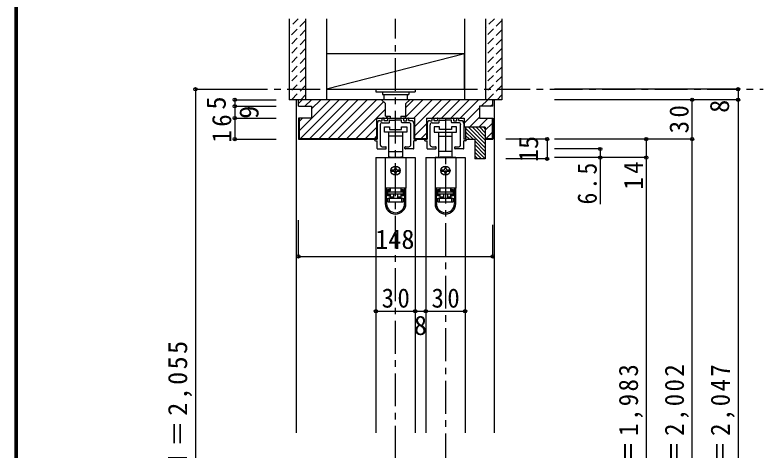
# Model space of a CAD drawing. Units: millimetres at full size, sheet at 1:5; some dimension numbers follow another scale. Extents: x -973 to 977, y -718 to 696.
# Drawn here: x -973 to -403, y -331 to 0 of the extents above; entities that cross this region are included whole.
import ezdxf
from ezdxf.enums import TextEntityAlignment as Align

# ---------------------------------------------------------------- set-up
doc = ezdxf.new("R2010")
doc.units = ezdxf.units.MM
doc.header["$LTSCALE"] = 5
doc.header["$PDMODE"] = 32
doc.header["$PDSIZE"] = 2.5
doc.linetypes.add('CHAIN1', pattern=[8, 5, -1, 1, -1])
doc.linetypes.add('DASHED1', pattern=[1.8, 1.2, -0.6])
for name, color, linetype in [('0-1_通り芯', 4, 'CHAIN1'), ('0-2_柱', 7, 'Continuous'), ('0-3_仕上げ', 2, 'Continuous'), ('0-4_枠', 3, 'Continuous'), ('0-6_扉', 6, 'Continuous'), ('0-7_金物', 7, 'Continuous'), ('0-B_寸法', 7, 'Continuous'), ('0-C_ハッチ', 4, 'DASHED1'), ('F-1_枠', 6, 'Continuous')]:
    doc.layers.add(name, color=color, linetype=linetype)
doc.styles.add('ＭＳ ゴシック', font='')
doc.styles.get('ＭＳ ゴシック').set_extended_font_data('MS Gothic')

# ---------------------------------------------------------------- blocks, each defined once
blk = doc.blocks.new('02')
at = {"layer": '0-B_寸法'}
for p, q in [((-12, 6.623), (-10.45, 6.623)), ((-10.15, 6.923), (-10.15, 8.323)), ((-8.95, 8.623), (-9.85, 8.623)), ((-8.65, 6.923), (-8.65, 8.323)), ((-6.45, 6.623), (-8.35, 6.623)), ((-6.15, 8.323), (-6.15, 6.923)), ((-5.85, 8.623), (5.85, 8.623)), ((-4.65, 5.423), (-4.65, 6.823)), ((-4.35, 7.123), (-0.3, 7.123)), ((0, 7.423), (-0.3, 7.123)), ((0, 7.423), (0.3, 7.123)), ((4.35, 7.123), (0.3, 7.123)), ((4.65, 5.423), (4.65, 6.823)), ((6.15, 8.323), (6.15, 6.923)), ((6.45, 6.623), (8.35, 6.623)), ((8.65, 6.923), (8.65, 8.323)), ((8.95, 8.623), (9.85, 8.623)), ((10.15, 6.923), (10.15, 8.323)), ((12, 6.623), (10.45, 6.623)), ((-14, 4.623), (-14, -7.377)), ((-11.6, -11.949), (-11.6, 3.623)), ((-10.15, 5.123), (-4.95, 5.123)), ((10.15, 5.123), (4.95, 5.123)), ((11.6, -11.949), (11.6, 3.623)), ((14, 4.623), (14, -7.377)), ((-15.4, -7.377), (-14, -7.377)), ((-15.4, -8.577), (-14, -8.577)), ((-14, -14.577), (-14, -8.577)), ((15.4, -7.377), (14, -7.377)), ((15.4, -8.577), (14, -8.577)), ((14, -14.577), (14, -8.577)), ((-13.7, -14.877), (-7.45, -14.877)), ((-7.15, -14.577), (-7.15, -13.502)), ((7.15, -14.577), (7.15, -13.502)), ((13.7, -14.877), (7.45, -14.877))]:
    blk.add_line(p, q, dxfattribs=at)
for centre, radius, start, end in [((-12, 4.623), 2, 90, 180), ((-10.45, 6.923), 0.3, 270, 0), ((-9.85, 8.323), 0.3, 90, 180), ((-8.95, 8.323), 0.3, 0, 90), ((-8.35, 6.923), 0.3, 180, 270), ((-6.45, 6.923), 0.3, 270, 0), ((-5.85, 8.323), 0.3, 90, 180), ((-4.35, 6.823), 0.3, 90, 180), ((4.35, 6.823), 0.3, 0, 90), ((5.85, 8.323), 0.3, 0, 90), ((6.45, 6.923), 0.3, 180, 270), ((8.35, 6.923), 0.3, 270, 0), ((8.95, 8.323), 0.3, 90, 180), ((9.85, 8.323), 0.3, 0, 90), ((10.45, 6.923), 0.3, 180, 270), ((12, 4.623), 2, 0, 90), ((-10.15, 3.623), 1.5, 90, 180), ((-4.95, 5.423), 0.3, 270, 0), ((4.95, 5.423), 0.3, 180, 270), ((10.15, 3.623), 1.5, 0, 90), ((-15.4, -7.977), 0.6, 90, 180), ((-15.4, -7.977), 0.6, 180, 270), ((15.4, -7.977), 0.6, 0, 90), ((15.4, -7.977), 0.6, 270, 0), ((-13.7, -14.577), 0.3, 180, 270), ((-10.6, -11.949), 1, 180, 243.25632), ((-8.8, -8.377), 5, 243.25632, 284.75682), ((-7.45, -13.502), 0.3, 0, 104.75682), ((-7.45, -14.577), 0.3, 270, 0), ((7.45, -13.502), 0.3, 75.24318, 180), ((7.45, -14.577), 0.3, 180, 270), ((8.8, -8.377), 5, 255.24318, 296.74368), ((10.6, -11.949), 1, 296.74368, 0), ((13.7, -14.577), 0.3, 270, 0)]:
    blk.add_arc(centre, radius, start, end, dxfattribs=at)

msp = doc.modelspace()

# ---------------------------------------------------------------- linework, layer by layer
at = {"layer": '0-1_通り芯'}
for p, q in [((-683.347, -577.5), (-683.347, -2.5)), ((-805.847, -56.151), (-403.347, -56.151)), ((-645.347, -78.151), (-645.347, -567.5))]:
    msp.add_line(p, q, dxfattribs=at)
at = {"layer": '0-2_柱'}
for p, q in [((-630.847, -29.151), (-735.847, -56.151)), ((-735.847, -29.151), (-735.847, -56.151)), ((-630.847, -29.151), (-735.847, -29.151))]:
    msp.add_line(p, q, dxfattribs=at)
msp.add_lwpolyline([(-735.847, -56.151), (-630.847, -56.151), (-630.847, -29.151)], dxfattribs=at)
at = {"layer": '0-3_仕上げ'}
for p, q in [((-764.347, -2.5), (-764.347, -64.151)), ((-751.847, -2.5), (-751.847, -64.151)), ((-735.847, -2.5), (-735.847, -64.151)), ((-630.847, -2.5), (-630.847, -64.151)), ((-614.847, -2.5), (-614.847, -64.151)), ((-602.347, -2.5), (-602.347, -64.151)), ((-751.847, -64.151), (-764.347, -64.151)), ((-735.847, -64.151), (-751.847, -64.151)), ((-614.847, -64.151), (-630.847, -64.151)), ((-602.347, -64.151), (-614.847, -64.151))]:
    msp.add_line(p, q, dxfattribs=at)
at = {"layer": '0-4_枠', "color": 4}
for p, q in [((-757.347, -64.151), (-758.847, -64.151)), ((-758.847, -317.826), (-758.847, -64.151)), ((-609.347, -64.151), (-607.847, -64.151)), ((-607.847, -317.826), (-607.847, -64.151))]:
    msp.add_line(p, q, dxfattribs=at)
at = {"layer": '0-4_枠'}
for p, q in [((-609.347, -64.151), (-757.347, -64.151)), ((-757.347, -69.151), (-757.347, -64.151)), ((-675.597, -67.151), (-672.597, -64.151)), ((-675.597, -76.651), (-675.597, -67.151)), ((-609.347, -69.151), (-609.347, -64.151)), ((-757.347, -69.151), (-747.347, -69.151)), ((-747.347, -69.151), (-747.347, -78.151)), ((-609.347, -69.151), (-619.347, -69.151)), ((-619.347, -69.151), (-619.347, -78.151)), ((-756.847, -78.151), (-756.847, -93.651)), ((-697.747, -78.151), (-697.747, -94.151)), ((-697.747, -78.151), (-668.947, -78.151)), ((-691.097, -76.651), (-687.347, -76.651)), ((-687.347, -76.651), (-687.347, -78.151)), ((-679.347, -76.651), (-675.597, -76.651)), ((-679.347, -76.651), (-679.347, -78.151)), ((-659.747, -78.151), (-659.747, -94.151)), ((-659.747, -78.151), (-630.947, -78.151)), ((-630.947, -78.151), (-630.947, -85.151)), ((-609.847, -78.151), (-609.847, -93.651)), ((-614.947, -85.151), (-630.947, -85.151)), ((-629.947, -85.151), (-629.947, -90.401)), ((-614.947, -85.151), (-614.947, -109.151)), ((-629.947, -90.401), (-629.947, -94.151)), ((-757.347, -94.151), (-697.747, -94.151)), ((-756.847, -93.651), (-697.747, -93.651)), ((-668.947, -93.651), (-659.747, -93.651)), ((-629.947, -94.151), (-622.947, -94.151)), ((-622.947, -94.151), (-622.947, -109.151)), ((-614.947, -93.651), (-609.847, -93.651)), ((-614.947, -94.151), (-609.347, -94.151)), ((-614.947, -109.151), (-622.947, -109.151))]:
    msp.add_line(p, q, dxfattribs=at)
for points in [[(-691.097, -76.651), (-691.097, -67.151), (-694.097, -64.151)], [(-747.347, -78.151), (-757.347, -78.151), (-757.347, -94.151)], [(-668.947, -78.151), (-668.947, -94.151), (-659.747, -94.151)], [(-619.347, -78.151), (-609.347, -78.151), (-609.347, -94.151)]]:
    msp.add_lwpolyline(points, dxfattribs=at)
at = {"layer": '0-6_扉'}
for p, q in [((-698.347, -108.151), (-668.347, -108.151)), ((-698.347, -108.151), (-698.347, -317.826)), ((-668.347, -108.151), (-668.347, -317.826)), ((-660.347, -108.151), (-630.347, -108.151)), ((-660.347, -108.151), (-660.347, -317.826)), ((-630.347, -108.151), (-630.347, -317.826))]:
    msp.add_line(p, q, dxfattribs=at)
at = {"layer": '0-7_金物'}
for p, q in [((-668.347, -56.151), (-668.347, -58.151)), ((-693.347, -58.151), (-693.347, -60.151)), ((-693.347, -60.151), (-673.347, -60.151)), ((-692.347, -60.151), (-692.347, -64.151)), ((-674.347, -64.151), (-674.347, -60.151)), ((-673.347, -58.151), (-673.347, -60.151)), ((-691.847, -84.851), (-687.847, -84.851)), ((-636.847, -84.851), (-640.847, -84.851)), ((-688.597, -103.451), (-688.597, -88.851)), ((-678.097, -88.851), (-678.097, -103.451)), ((-650.597, -88.851), (-650.597, -103.451)), ((-640.097, -103.451), (-640.097, -88.851)), ((-683.347, -91.851), (-688.597, -91.851)), ((-678.097, -91.851), (-683.347, -91.851)), ((-650.597, -91.851), (-645.347, -91.851)), ((-645.347, -91.851), (-640.097, -91.851)), ((-691.247, -108.151), (-691.247, -131.451)), ((-691.247, -108.151), (-675.447, -108.151)), ((-688.597, -103.451), (-683.347, -103.451)), ((-688.597, -107.851), (-688.597, -103.451)), ((-687.347, -107.851), (-688.597, -107.851)), ((-687.347, -108.151), (-687.347, -107.851)), ((-687.347, -107.851), (-679.347, -107.851)), ((-683.347, -103.451), (-678.097, -103.451)), ((-678.097, -107.851), (-679.347, -107.851)), ((-679.347, -107.851), (-679.347, -108.151)), ((-678.097, -103.451), (-678.097, -107.851)), ((-675.447, -108.151), (-675.447, -131.451)), ((-637.447, -108.151), (-653.247, -108.151)), ((-653.247, -108.151), (-653.247, -131.451)), ((-645.347, -103.451), (-650.597, -103.451)), ((-650.597, -103.451), (-650.597, -107.851)), ((-650.597, -107.851), (-649.347, -107.851)), ((-649.347, -107.851), (-649.347, -108.151)), ((-641.347, -107.851), (-649.347, -107.851)), ((-640.097, -103.451), (-645.347, -103.451)), ((-641.347, -107.851), (-640.097, -107.851)), ((-641.347, -108.151), (-641.347, -107.851)), ((-640.097, -107.851), (-640.097, -103.451)), ((-637.447, -108.151), (-637.447, -131.451)), ((-684.847, -117.651), (-685.847, -117.651)), ((-685.847, -118.651), (-684.847, -118.651)), ((-683.847, -115.651), (-683.847, -116.651)), ((-683.847, -119.651), (-683.847, -120.651)), ((-682.847, -116.651), (-682.847, -115.651)), ((-682.847, -120.651), (-682.847, -119.651)), ((-680.847, -117.651), (-681.847, -117.651)), ((-681.847, -118.651), (-680.847, -118.651)), ((-646.847, -117.651), (-647.847, -117.651)), ((-647.847, -118.651), (-646.847, -118.651)), ((-645.847, -115.651), (-645.847, -116.651)), ((-645.847, -119.651), (-645.847, -120.651)), ((-644.847, -116.651), (-644.847, -115.651)), ((-644.847, -120.651), (-644.847, -119.651)), ((-642.847, -117.651), (-643.847, -117.651)), ((-643.847, -118.651), (-642.847, -118.651)), ((-675.447, -131.451), (-691.247, -131.451)), ((-691.247, -131.451), (-691.247, -131.551)), ((-690.247, -131.551), (-691.247, -131.551)), ((-691.247, -131.551), (-691.247, -143.251)), ((-687.547, -131.551), (-690.247, -131.551)), ((-690.247, -143.251), (-690.247, -131.551)), ((-689.447, -132.551), (-689.447, -137.251)), ((-689.447, -132.551), (-687.547, -132.551)), ((-689.447, -136.251), (-687.547, -136.251)), ((-689.247, -133.651), (-689.247, -134.151)), ((-687.347, -133.651), (-689.247, -133.651)), ((-689.247, -134.151), (-677.447, -134.151)), ((-689.247, -136.151), (-689.247, -134.151)), ((-677.447, -136.151), (-689.247, -136.151)), ((-688.247, -131.551), (-688.247, -131.451)), ((-687.547, -131.551), (-687.547, -132.551)), ((-687.547, -136.251), (-687.547, -137.251)), ((-687.347, -133.651), (-687.347, -131.451)), ((-687.347, -138.151), (-687.347, -136.151)), ((-684.847, -136.151), (-684.847, -139.151)), ((-681.847, -136.151), (-681.847, -139.151)), ((-679.347, -131.451), (-679.347, -133.651)), ((-677.447, -133.651), (-679.347, -133.651)), ((-676.447, -131.551), (-679.147, -131.551)), ((-679.147, -132.551), (-679.147, -131.551)), ((-679.147, -133.551), (-679.147, -132.551)), ((-679.147, -132.551), (-677.247, -132.551)), ((-677.247, -133.551), (-679.147, -133.551)), ((-678.447, -131.451), (-678.447, -131.551)), ((-677.447, -134.151), (-677.447, -133.651)), ((-677.447, -134.151), (-677.447, -136.151)), ((-677.247, -137.251), (-677.247, -132.551)), ((-676.447, -131.551), (-676.447, -143.251)), ((-675.447, -131.551), (-676.447, -131.551)), ((-675.447, -131.451), (-675.447, -131.551)), ((-675.447, -143.251), (-675.447, -131.551)), ((-637.447, -131.451), (-653.247, -131.451)), ((-653.247, -131.451), (-653.247, -131.551)), ((-652.247, -131.551), (-653.247, -131.551)), ((-653.247, -131.551), (-653.247, -143.251)), ((-649.547, -131.551), (-652.247, -131.551)), ((-652.247, -143.251), (-652.247, -131.551)), ((-651.447, -132.551), (-651.447, -137.251)), ((-651.447, -132.551), (-649.547, -132.551)), ((-651.447, -136.251), (-649.547, -136.251)), ((-651.247, -133.651), (-651.247, -134.151)), ((-649.347, -133.651), (-651.247, -133.651)), ((-651.247, -134.151), (-639.447, -134.151)), ((-651.247, -136.151), (-651.247, -134.151)), ((-639.447, -136.151), (-651.247, -136.151)), ((-650.247, -131.551), (-650.247, -131.451)), ((-649.547, -131.551), (-649.547, -132.551)), ((-649.547, -136.251), (-649.547, -137.251)), ((-649.347, -133.651), (-649.347, -131.451)), ((-649.347, -138.151), (-649.347, -136.151)), ((-646.847, -136.151), (-646.847, -139.151)), ((-643.847, -136.151), (-643.847, -139.151)), ((-641.347, -131.451), (-641.347, -133.651)), ((-639.447, -133.651), (-641.347, -133.651)), ((-638.447, -131.551), (-641.147, -131.551)), ((-641.147, -132.551), (-641.147, -131.551)), ((-641.147, -133.551), (-641.147, -132.551)), ((-641.147, -132.551), (-639.247, -132.551)), ((-639.247, -133.551), (-641.147, -133.551)), ((-640.447, -131.451), (-640.447, -131.551)), ((-639.447, -134.151), (-639.447, -133.651)), ((-639.447, -134.151), (-639.447, -136.151)), ((-639.247, -137.251), (-639.247, -132.551)), ((-638.447, -131.551), (-638.447, -143.251)), ((-637.447, -131.551), (-638.447, -131.551)), ((-637.447, -131.451), (-637.447, -131.551)), ((-637.447, -143.251), (-637.447, -131.551)), ((-687.547, -137.251), (-689.447, -137.251)), ((-689.247, -139.151), (-688.247, -139.151)), ((-688.247, -139.151), (-678.447, -139.151)), ((-688.247, -139.151), (-688.247, -142.151)), ((-678.447, -142.151), (-688.247, -142.151)), ((-687.547, -137.251), (-687.547, -139.151)), ((-681.847, -138.151), (-679.347, -138.151)), ((-677.247, -137.251), (-679.147, -137.251)), ((-679.147, -139.151), (-679.147, -137.251)), ((-678.447, -139.151), (-677.447, -139.151)), ((-677.447, -139.151), (-677.447, -142.151)), ((-649.547, -137.251), (-651.447, -137.251)), ((-651.247, -139.151), (-650.247, -139.151)), ((-650.247, -139.151), (-640.447, -139.151)), ((-650.247, -139.151), (-650.247, -142.151)), ((-640.447, -142.151), (-650.247, -142.151)), ((-649.547, -137.251), (-649.547, -139.151)), ((-643.847, -138.151), (-641.347, -138.151)), ((-639.247, -137.251), (-641.147, -137.251)), ((-641.147, -139.151), (-641.147, -137.251)), ((-640.447, -139.151), (-639.447, -139.151)), ((-639.447, -139.151), (-639.447, -142.151))]:
    msp.add_line(p, q, dxfattribs=at)
for points in [[(-698.347, -56.151), (-698.347, -58.151), (-668.347, -58.151)], [(-674.847, -88.851), (-683.347, -88.851), (-691.847, -88.851), (-691.847, -84.851)], [(-687.847, -84.851), (-687.847, -86.851), (-678.847, -86.851), (-678.847, -84.851), (-674.847, -84.851), (-674.847, -88.851)], [(-653.847, -88.851), (-645.347, -88.851), (-636.847, -88.851), (-636.847, -84.851)], [(-640.847, -84.851), (-640.847, -86.851), (-649.847, -86.851), (-649.847, -84.851), (-653.847, -84.851), (-653.847, -88.851)], [(-687.547, -132.551), (-687.547, -133.551), (-689.447, -133.551)], [(-679.347, -136.151), (-679.347, -138.151), (-679.347, -139.151)], [(-679.147, -137.251), (-679.147, -136.251), (-677.247, -136.251)], [(-649.547, -132.551), (-649.547, -133.551), (-651.447, -133.551)], [(-641.347, -136.151), (-641.347, -138.151), (-641.347, -139.151)], [(-641.147, -137.251), (-641.147, -136.251), (-639.247, -136.251)], [(-688.247, -142.151), (-689.247, -142.151), (-689.247, -139.151)], [(-687.347, -139.151), (-687.347, -138.151), (-684.847, -138.151)], [(-677.447, -142.151), (-678.447, -142.151), (-678.447, -139.151)], [(-650.247, -142.151), (-651.247, -142.151), (-651.247, -139.151)], [(-649.347, -139.151), (-649.347, -138.151), (-646.847, -138.151)], [(-639.447, -142.151), (-640.447, -142.151), (-640.447, -139.151)]]:
    msp.add_lwpolyline(points, dxfattribs=at)
for centre in [(-683.347, -118.151), (-645.347, -118.151)]:
    msp.add_circle(centre, 3.5, dxfattribs=at)
for centre, radius, start, end in [((-685.847, -118.151), 0.5, 90, 180), ((-685.847, -118.151), 0.5, 180, 270), ((-684.847, -116.651), 1, 270, 0), ((-684.847, -119.651), 1, 0, 90), ((-683.347, -115.651), 0.5, 90, 180), ((-683.347, -115.651), 0.5, 0, 90), ((-681.847, -116.651), 1, 180, 270), ((-681.847, -119.651), 1, 90, 180), ((-680.847, -118.151), 0.5, 0, 90), ((-680.847, -118.151), 0.5, 270, 0), ((-647.847, -118.151), 0.5, 90, 180), ((-647.847, -118.151), 0.5, 180, 270), ((-646.847, -116.651), 1, 270, 0), ((-646.847, -119.651), 1, 0, 90), ((-645.347, -115.651), 0.5, 90, 180), ((-645.347, -115.651), 0.5, 0, 90), ((-643.847, -116.651), 1, 180, 270), ((-643.847, -119.651), 1, 90, 180), ((-642.847, -118.151), 0.5, 0, 90), ((-642.847, -118.151), 0.5, 270, 0), ((-683.347, -120.651), 0.5, 180, 270), ((-683.347, -120.651), 0.5, 270, 0), ((-645.347, -120.651), 0.5, 180, 270), ((-645.347, -120.651), 0.5, 270, 0), ((-683.347, -143.251), 7.9, 180, 0), ((-683.347, -143.251), 6.9, 180, 0), ((-645.347, -143.251), 7.9, 180, 0), ((-645.347, -143.251), 6.9, 180, 0)]:
    msp.add_arc(centre, radius, start, end, dxfattribs=at)
at = {"layer": '0-B_寸法', "color": 4}
for p, q in [((-835.847, -56.151), (-805.847, -56.151)), ((-835.847, -56.151), (-835.847, -567.5)), ((-422.347, -56.151), (-562.347, -56.151)), ((-422.347, -56.151), (-422.347, -64.151)), ((-805.847, -64.151), (-774.347, -64.151)), ((-805.847, -64.151), (-805.847, -69.151)), ((-422.347, -64.151), (-562.347, -64.151)), ((-457.347, -567.5), (-457.347, -64.151)), ((-422.347, -64.151), (-422.347, -555.5)), ((-805.847, -69.151), (-774.347, -69.151)), ((-805.847, -69.151), (-805.847, -78.151)), ((-805.847, -78.151), (-774.347, -78.151)), ((-805.847, -78.151), (-805.847, -94.151)), ((-805.847, -94.151), (-774.347, -94.151)), ((-567.847, -94.151), (-599.347, -94.151)), ((-567.847, -94.151), (-567.847, -109.151)), ((-457.347, -94.151), (-562.347, -94.151)), ((-492.347, -94.151), (-492.347, -547.5)), ((-527.347, -101.651), (-562.347, -101.651)), ((-527.347, -101.651), (-527.347, -143.707)), ((-492.347, -108.151), (-562.347, -108.151)), ((-567.847, -109.151), (-599.347, -109.151)), ((-757.347, -183.455), (-757.347, -155.897)), ((-609.347, -183.455), (-609.347, -159.397)), ((-757.347, -183.455), (-609.347, -183.455)), ((-698.347, -225.151), (-668.347, -225.151)), ((-668.347, -225.151), (-660.347, -225.151)), ((-660.347, -225.151), (-630.347, -225.151))]:
    msp.add_line(p, q, dxfattribs=at)
at = {"layer": '0-B_寸法'}
for p in [(-835.847, -56.151), (-422.347, -56.151), (-805.847, -64.151), (-805.847, -69.151), (-457.347, -64.151), (-422.347, -64.151), (-805.847, -78.151), (-805.847, -94.151), (-567.847, -94.151), (-492.347, -94.151), (-457.347, -94.151), (-527.347, -101.651), (-567.847, -109.151), (-527.347, -108.151), (-492.347, -108.151), (-757.347, -183.455), (-609.347, -183.455), (-698.347, -225.151), (-668.347, -225.151), (-660.347, -225.151), (-630.347, -225.151)]:
    msp.add_point(p, dxfattribs=at)
at = {"layer": '0-C_ハッチ'}
for p, q in [((-757.485, -2.5), (-764.347, -9.362)), ((-752.065, -4.151), (-764.347, -16.433)), ((-607.985, -2.5), (-614.847, -9.362)), ((-602.347, -3.933), (-614.847, -16.433)), ((-751.847, -11.004), (-764.347, -23.504)), ((-602.347, -11.004), (-614.847, -23.504)), ((-751.847, -18.075), (-764.347, -30.575)), ((-602.347, -18.075), (-614.847, -30.575)), ((-751.847, -25.147), (-764.347, -37.647)), ((-602.347, -25.147), (-614.847, -37.647)), ((-751.847, -32.218), (-764.347, -44.718)), ((-602.347, -32.218), (-614.847, -44.718)), ((-751.847, -39.289), (-764.347, -51.789)), ((-602.347, -39.289), (-614.847, -51.789)), ((-751.847, -46.36), (-764.347, -58.86)), ((-602.347, -46.36), (-614.847, -58.86)), ((-751.847, -53.431), (-762.567, -64.151)), ((-602.347, -53.431), (-613.067, -64.151)), ((-751.847, -60.502), (-755.496, -64.151)), ((-602.347, -60.502), (-605.996, -64.151))]:
    msp.add_line(p, q, dxfattribs=at)
at = {"layer": '0-C_ハッチ', "linetype": 'Continuous'}
for p, q in [((-757.347, -66.998), (-754.5, -64.151)), ((-756.847, -87.712), (-733.287, -64.151)), ((-755.716, -93.651), (-726.216, -64.151)), ((-752.429, -69.151), (-747.429, -64.151)), ((-719.144, -64.151), (-748.644, -93.651)), ((-740.358, -64.151), (-747.347, -71.141)), ((-741.573, -93.651), (-712.073, -64.151)), ((-734.502, -93.651), (-705.002, -64.151)), ((-727.431, -93.651), (-697.931, -64.151)), ((-720.36, -93.651), (-692.479, -65.77)), ((-676.576, -78.151), (-662.576, -64.151)), ((-675.597, -70.101), (-669.647, -64.151)), ((-669.505, -78.151), (-655.505, -64.151)), ((-668.947, -84.664), (-648.434, -64.151)), ((-655.363, -78.151), (-641.363, -64.151)), ((-648.292, -78.151), (-634.292, -64.151)), ((-641.221, -78.151), (-627.221, -64.151)), ((-634.15, -78.151), (-620.15, -64.151)), ((-618.078, -69.151), (-613.078, -64.151)), ((-611.007, -69.151), (-609.347, -67.491)), ((-713.289, -93.651), (-691.097, -71.459)), ((-630.947, -82.02), (-619.347, -70.42)), ((-754.358, -78.151), (-756.847, -80.641)), ((-690.718, -78.151), (-689.218, -76.651)), ((-627.007, -85.151), (-619.347, -77.491)), ((-619.936, -85.151), (-612.936, -78.151)), ((-706.218, -93.651), (-697.747, -85.18)), ((-668.947, -91.736), (-659.747, -82.536)), ((-627.65, -85.151), (-614.947, -97.855)), ((-624.822, -85.151), (-614.947, -95.026)), ((-621.994, -85.151), (-614.947, -92.198)), ((-619.165, -85.151), (-614.947, -89.369)), ((-616.337, -85.151), (-614.947, -86.541)), ((-614.947, -87.233), (-609.847, -82.133)), ((-663.792, -93.651), (-659.747, -89.607)), ((-629.947, -85.683), (-614.947, -100.683)), ((-629.947, -88.512), (-624.307, -94.151)), ((-614.294, -93.651), (-609.847, -89.204)), ((-699.147, -93.651), (-697.747, -92.251)), ((-629.947, -91.34), (-627.136, -94.151)), ((-622.947, -95.512), (-614.947, -103.512)), ((-622.947, -98.34), (-614.947, -106.34)), ((-622.947, -101.168), (-614.964, -109.151)), ((-622.947, -103.997), (-617.793, -109.151)), ((-622.947, -106.825), (-620.621, -109.151))]:
    msp.add_line(p, q, dxfattribs=at)
at = {"layer": 'F-1_枠'}
for p, q in [((-973.347, 695.833), (-973.347, -700.833)), ((-972.514, 695.833), (-972.514, -700.833)), ((-971.68, 695.833), (-971.68, -700.833))]:
    msp.add_line(p, q, dxfattribs=at)

# ---------------------------------------------------------------- block references
at = {"layer": '0-7_金物'}
for p in [(-683.347, -86.774), (-645.347, -86.774)]:
    msp.add_blockref('02', p, dxfattribs=at)

# ---------------------------------------------------------------- texts
at = {"layer": '0-B_寸法', "style": 'ＭＳ ゴシック'}
for s, p in [('5', (-808.347, -71.651)), ('8', (-424.847, -74.151)), ('9', (-783.347, -78.651)), ('15', (-570.347, -111.651))]:
    msp.add_text(s, height=14.66, rotation=90, dxfattribs=at).set_placement(p, align=Align.BOTTOM_LEFT)
for s, p in [('148', (-698.847, -182.073)), ('8', (-669.347, -247.651))]:
    msp.add_text(s, height=14.66, dxfattribs=at).set_placement(p, align=Align.BOTTOM_LEFT)
at = {"layer": '0-B_寸法', "char_height": 14.66, "attachment_point": 7, "rotation": 90, "style": 'ＭＳ ゴシック'}
for s, insert in [('\\T1.27;\\W0.95;30', (-459.847, -89.776)), ('\\T1.27;\\W0.95;16', (-808.347, -96.776)), ('\\T1.27;\\W0.9;6.5', (-529.847, -143.898)), ('\\T1.27;\\W0.95;14', (-494.847, -132.648)), ('\\T1.18;ＲＯＨ＝2,055', (-838.347, -399.151)), ('\\T1.19;\\W0.95;ＤＨ＝1,983', (-494.847, -387.901)), ('\\T1.19;\\W0.95;枠内＝2,002', (-459.847, -387.901)), ('\\T1.19;\\W0.95;枠外＝2,047', (-424.847, -387.901))]:
    msp.add_mtext(s, dxfattribs=dict(at, insert=insert))
at = {"layer": '0-B_寸法', "char_height": 14.66, "attachment_point": 7, "style": 'ＭＳ ゴシック'}
for insert in [(-693.972, -222.651), (-655.972, -222.651)]:
    msp.add_mtext('\\T1.27;\\W0.95;30', dxfattribs=dict(at, insert=insert))

doc.saveas('drawing.dxf')
